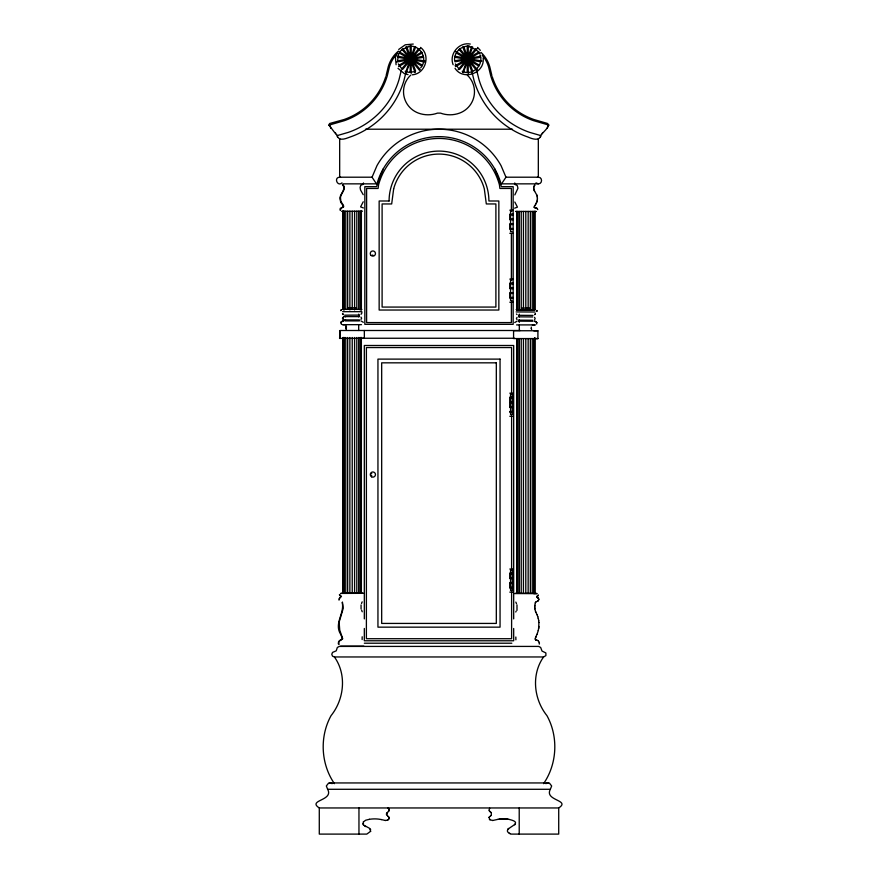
<?xml version="1.0" encoding="UTF-8"?>
<svg xmlns="http://www.w3.org/2000/svg" width="878" height="878" viewBox="0 0 878 878"><rect width="100%" height="100%" fill="white"/><g stroke="black" fill="none" stroke-linecap="round" stroke-linejoin="round"><path stroke-width="1.32" d="M534.724 607.181L534.768 605.381M533.659 188.342L533.692 187.244M492.251 76.693A66.53 66.53 0 0 0 534.12 119.584L547.411 123.436C551.625 125.477 542.231 132.918 540.574 135.53L529.73 132.391A80.074 80.074 0 0 1 478.894 79.316L476.71 70.35M395.352 56.752L396.099 64.752M397.58 60.582L398.722 53.876M454.617 60.582C453.685 52.318 461.718 44.866 469.884 46.413M483.141 57.904C485.249 73.028 463.288 81.171 455.024 68.33M535.821 639.963L535.317 638.723M537.369 199.767L537.413 198.483M534.724 606.336L535.361 602.681M401.29 70.35L399.106 79.316A80.074 80.074 0 0 1 348.27 132.391L337.426 135.53L337.393 136.309A1.646 1.163 73.8 0 0 337.602 137.045C340.368 141.259 346.459 138.296 349.883 137.1A85.056 85.056 0 0 0 403.891 80.732L405.702 73.313M388.987 810.811L389.349 809.461L388.405 808.21M491.351 812.732L488.892 810.482L489.715 808.21M339.248 599.158L340.06 597.556M538.214 594.867L538.104 595.558M538.774 599.4L537.984 601.09M538.905 626.453L538.291 630.536M538.697 628.56L538.905 622.425M535.306 639.074L535.35 638.482M383.269 168.828L376.53 186.674L364.831 186.674L364.831 324.344L513.169 324.344L513.169 186.674L501.459 186.674L494.72 168.828M539.301 644.112L539.388 643.179M363.393 824.881L363.393 821.929M370.615 831.29L369.66 828.393L363.327 824.881M545.94 783.67L546.742 783.198A6.98 4.939 -90 0 1 549.474 783.176L551.669 785.975L550.341 789.289C544.02 800.846 571.051 799.946 558.715 807.958L558.715 834.1L511.281 834.1C496.882 828.525 528.677 823.838 508.724 819.317M340.62 310.614L341.388 309.616M341.07 310.516L341.279 309.945M531.278 327.066L531.3 328.679M536.974 310.757L536.798 311.438M536.952 311.163L536.919 310.461M389.13 818.68L389.239 818.066M537.149 200.952L537.336 199.668M533.725 187.343L533.802 186.751M362.01 312.733L361.034 314.335M534.208 206.758L534.537 207.636M386.122 75.486L388.285 66.596A31.421 31.421 0 0 1 398.316 51.198M535.481 638.086L535.58 637.494M489.046 817.451L489.924 819.767L492.734 820.502M361.506 603.471L362.175 601.858M535.536 637.834L535.745 637.022M538.269 630.437L537.029 634.366M536.315 203.257L537.127 200.842M533.824 186.849L534.834 185.115M362.186 636.78L362.131 639.568M535.69 637.351L535.931 636.55M414.679 46.611L405.669 72.457M406.262 72.665L410.728 60.428M411.167 59.199L415.623 46.951M471.716 46.611L462.706 72.457M463.299 72.665L467.754 60.428M468.204 59.199L472.66 46.951M535.306 602.999L535.723 602.099M469.225 46.172L469.028 46.71L471.288 47.456A30.236 30.236 0 0 1 480.266 53.306M538.554 600.289L538.719 598.939M515.792 612.021L516.11 611.231M343.002 183.853L376.453 183.853L372.052 177.202L376.947 165.69A71.041 71.041 0 0 1 501.075 165.69L505.969 177.202L501.568 183.853L538.324 183.853C542.604 184.018 542.604 177.038 538.324 177.202L505.969 177.202M363.218 201.775L360.595 206.879L363.371 207.932M514.815 194.938L517.954 188.243L517.285 185.532L514.552 184.237L514.782 182.953M536.776 202.017L535.69 204.376M472.298 73.313L474.109 80.732A85.056 85.056 0 0 0 528.117 137.1C531.212 138.504 538.576 141.391 540.574 136.496A1.668 1.174 -90 0 0 540.607 135.728L540.574 135.53M537.007 634.267L536.063 636.418M370.67 831.29L366.784 834.1L319.285 834.1L319.285 807.958C306.949 799.946 333.98 800.846 327.659 789.289L326.331 785.975L328.526 783.176A6.98 4.939 -90 0 1 331.258 783.198L332.06 783.67M514.738 824.881L515.101 824.157M534.504 206.132L534.812 205.485M345.932 329.14L345.932 326.221M346.382 329.041L346.382 326.122M534.175 185.873L534.68 185.214M514.727 322.533L517.142 321.139M536.645 324.059L536.875 322.533M467.491 59.452L456.198 52.943M534.636 205.759L534.252 207.427M386.825 812.732L386.583 814.905M491.307 815.322L491.307 812.732M543.57 656.963L334.43 656.963L332.542 656.173L331.763 654.286L332.542 652.398L336.219 650.85L337.339 647.459L339.314 646.417L538.686 646.417L540.661 647.459L542.022 651.07L545.886 652.947L545.886 655.625L543.57 656.963C531.124 674.534 533.758 699.217 546.95 715.658C558.551 736.675 557.201 763.915 543.57 783.67M535.382 313.775L534.921 314.401M535.492 602.582L536.063 601.781M420.76 67.727C428.255 59.375 420.551 44.8 409.422 46.282M536.645 596.601L537.907 595.712M538.071 595.46L537.698 596.03M534.943 205.452L535.668 204.278M488.991 817.451L489.463 816.891M401.937 68.693L418.685 48.718M402.706 69.329L410.245 60.352M411.08 59.353L420.299 48.367M458.14 69.68L475.722 48.718M459.743 69.329L467.283 60.352M468.117 59.353L477.336 48.367M535.152 313.995L534.614 314.675M389.042 810.811L388.405 811.393M490.056 816.408L491.351 815.322M363.327 821.929L365.742 820.195L369.408 819.317M507.868 829.062L508.461 828.393M343.507 317.09L342.87 318.264L343.507 319.427M360.979 319.427L361.626 318.264L360.979 317.09M517.065 317.331L516.418 318.505L517.065 319.669M534.559 319.768L535.174 318.505L534.526 317.331M398.7 49.453L405.252 44.8L413.253 44.054M410.421 59.254L401.937 49.366M388.142 819.767L389.184 818.68L388.658 816.891M342.025 182.876C337.525 187.124 333.486 177.389 339.676 177.202L372.052 177.202M340.247 640.139L338.743 642.103L339.062 644.562M489.408 816.891L490.1 816.408M515.891 639.81L515.836 637.022M388.46 811.393L386.331 814.027L388.076 816.408M399.161 65.104L421.736 52.076M398.535 66.629L422.23 52.943M455.067 65.762L478.762 52.076M455.572 66.629L479.267 52.943M343.517 316.925L342.42 318.363L343.517 319.79M342.343 321.15L341.169 322.292L341.421 323.719M536.985 596.294L536.645 597.205L537.984 597.896M537.962 600.991L536.688 601.551M341.696 207.636L340.368 209.776M514.662 208.174L517.438 207.12L514.815 202.017M387.341 820.151L388.208 819.767M341.037 639.81L338.623 641.423L338.293 643.87M467.283 59.188L458.974 49.366M385.749 76.693A66.53 66.53 0 0 1 343.88 119.584L329.59 123.513L328.899 125.159L344.264 120.703A67.716 67.716 0 0 0 387.264 75.815L389.415 66.926A30.236 30.236 0 0 1 397.734 53.306M342.387 207.438L340.203 208.426L340.203 210.336M340.016 597.435L341.476 596.568L339.841 594.933M387.407 820.151L385.387 820.502M415.217 71.667L408.446 72.292L405.175 71.283M412.1 74.806C425.358 74.092 431.098 55.468 420.551 47.401M498.1 819.317L492.69 820.502M397.778 60.801L410.608 58.53M411.892 58.31L423.448 56.269M396.669 62.009L423.613 57.257M454.815 60.801L467.645 58.53M468.929 58.31L480.475 56.269M454.991 61.778L480.65 57.257M369.342 819.317L370.714 819.13A33.748 33.748 0 0 1 378.703 819.13L381.37 819.558M498.056 819.317L499.417 819.13A33.748 33.748 0 0 1 507.462 819.13L508.779 819.317M537.468 177.312L538.324 177.202L538.324 138.812M340.587 639.908L342.738 638.734L339.753 630.195L339.117 622.184L343.177 608.531L342.431 602.045M343.594 320.898L340.971 321.941L341.377 324.212M342.497 321.063L343.441 320.997M341.937 207.537C347.095 207.351 339.402 201.797 340.697 199.427C338.787 194.587 348.292 188.21 342.475 184.643M337.426 135.53C334.452 132.896 331.73 128.276 328.899 125.159M341.421 639.799C343.704 638.888 340.829 635.485 340.565 634.125C333.849 623.358 344.813 613.217 342.211 602.538M342.672 207.471C345.098 206.078 339.72 202.763 340.455 200.711C337.514 195.136 347.545 189.439 342.409 184.841M365.533 129.209L512.478 129.209M509.8 210.193L512.982 210.193M341.531 211.291L362.493 211.192M510.557 211.148L510.557 231.54M510.908 211.148L511.863 211.148M515.54 211.433L536.052 211.433M534.636 211.532L536.085 211.532M509.8 214.177L512.982 214.177M512.982 214.978L509.8 214.978L509.8 218.951L512.982 218.951M509.8 219.752L512.982 219.752M509.8 223.736L512.982 223.736M512.982 224.527L509.8 224.527L509.8 228.51L512.982 228.51M509.8 229.301L512.982 229.301M510.908 231.54L511.863 231.54M509.8 233.285L512.982 233.285M509.8 279.116L512.982 279.116M510.557 280.071L510.557 300.452M510.908 280.071L511.863 280.071M509.8 283.1L512.982 283.1M512.982 283.89L509.8 283.89L509.8 287.874L512.982 287.874M509.8 288.664L512.982 288.664M509.8 292.648L512.982 292.648M512.982 293.45L509.8 293.45L509.8 297.422L512.982 297.422M509.8 298.224L512.982 298.224M510.908 300.452L511.863 300.452M509.8 302.208L512.982 302.208M347.94 307.816L356.545 307.816M521.499 308.057L530.103 308.057M342.618 309.363L359.058 309.363M360.584 309.363L361.879 309.363M516.165 309.605L535.459 309.704M516.988 310.175L534.614 310.175M342.618 311.679L361.879 311.679M516.165 311.92L535.13 312.019M344.626 315.169L359.42 315.07M518.624 315.301L533.001 315.411M345.065 316.607L359.42 316.607M344.626 316.706L345.581 316.706M518.624 316.848L532.759 316.947M345.065 319.91L359.42 319.91M344.626 320.009L345.581 320.009M518.624 320.152L532.759 320.25M345.065 320.898L359.42 320.898M518.624 321.139L533.001 321.238M343.013 324.662L361.473 324.662M342.563 324.761L345.68 324.761M516.571 324.904L535.031 324.904M532.353 325.003L535.064 325.003M520.325 330.501L340.027 330.501L340.027 338.326M339.995 330.6L339.577 338.425L364.348 338.326L364.348 330.501M533.824 330.841L537.929 330.841M361.067 338.249L514.563 338.249M537.896 338.568L513.575 338.568L513.575 330.743L537.896 330.743L537.929 338.667L534.362 338.667M509.8 393.19L512.982 393.19M510.557 394.145L510.557 414.526M510.908 394.145L511.863 394.145M512.313 394.145L512.313 414.526M509.8 397.163L512.982 397.163M512.982 397.964L509.8 397.964L509.8 401.948L512.982 401.948M512.982 402.739L509.8 402.739L509.8 406.723L512.982 406.723M509.8 407.513L512.982 407.513M509.8 411.497L512.982 411.497M509.8 412.298L512.982 412.298M510.908 414.526L511.863 414.526M509.8 416.271L512.982 416.271M509.8 569.043L512.982 569.043M510.557 569.998L510.557 590.378M510.908 569.998L511.863 569.998M512.313 569.998L512.313 590.378M509.8 573.027L512.982 573.027M512.982 573.828L509.8 573.828L509.8 577.801L512.982 577.801M509.8 578.602L512.982 578.602M509.8 582.575L512.982 582.575M512.982 583.376L509.8 583.376L509.8 587.36L512.982 587.36M509.8 588.15L512.982 588.15M510.908 590.378L511.863 590.378M509.8 592.134L512.982 592.134M341.871 593.067L362.592 593.067M340.466 593.429L363.547 593.33M515.43 593.308L536.173 593.407M514.475 593.572L537.106 593.572L533.813 593.671M364.326 643.212L511.83 643.212M340.576 646.175L363.887 646.175M329.426 782.946L548.574 782.946M327.659 789.289L550.341 789.289M319.285 807.958L558.715 807.958M470.29 44.054C459.04 41.793 448.823 54.118 453.136 64.752M385.442 820.502L381.304 819.558M536.052 640.029L537.797 640.479M534.943 207.713L536.37 207.976M534.45 321.139L536.897 322.632M360.891 320.898L363.316 322.292M538.324 183.853L535.975 182.876M340.532 177.312L339.676 177.202L339.676 138.812M454.991 56.269L481.934 61.021M454.815 57.257L467.645 59.517M468.929 59.748L480.475 61.778M396.669 56.049L424.897 61.021M397.778 57.257L410.608 59.517M411.892 59.748L424.722 62.009M549.101 125.159L533.736 120.703A67.716 67.716 0 0 1 490.736 75.815L488.585 66.926A30.236 30.236 0 0 0 482.143 55.237M462.212 71.283C472.221 76.364 484.305 65.159 479.992 54.787M408.05 74.652L404.176 73.467L397.986 68.33M535.097 321.205L536.249 321.798M509.262 833.266L510.228 833.738M364.776 826.132L365.742 826.615M537.555 597.578L538.324 598.214M455.572 51.429L479.267 65.104M468.611 60.11L478.762 65.982M398.535 51.429L422.23 65.104M399.161 52.943L410.443 59.463M411.573 60.11L421.736 65.982M534.34 207.449L537.413 208.668M489.672 811.393L490.55 811.974M388.01 807.958L388.789 808.495M343.353 314.675L342.442 313.852M388.01 816.408L389.141 817.451M537.764 640.369L539.301 642.444M489.364 819.262L489.979 819.767M536.93 208.174L537.786 209.622M517.01 314.576L516.451 313.995M343.452 314.335L342.892 313.753M535.613 639.832L535.295 639.217M477.588 47.401L480.343 50.375M459.315 69.461L455.375 63.918M402.278 69.461L398.338 63.918M459.743 48.718L477.336 69.68M476.567 70.328L468.183 60.352L468.237 73.357M402.706 48.718L420.299 69.68M419.53 70.328L411.156 60.352L411.2 73.357M515.847 602.099L516.516 603.713M538.302 598.116L538.752 599.037M334.43 656.963C346.876 674.534 344.242 699.217 331.05 715.658C319.449 736.675 320.799 763.915 334.43 783.67M534.318 190.691L536.809 195.037M534.614 191.25L533.901 189.725M388.987 808.803L389.327 809.801M363.481 182.942L363.251 184.226L360.759 185.291L360.09 187.497L360.529 189.977L363.218 194.696M531.278 328.57L531.684 329.382M370.307 829.062L370.67 829.787M535.789 612.021L537.029 614.71M337.602 137.045L337.426 136.496A1.668 1.174 -90 0 1 337.393 135.728M535.47 611.231L535.81 612.12M362.23 611.779L361.648 610.188M537.007 614.611L537.742 616.597M408.775 46.172L408.972 46.71L406.712 47.456A30.236 30.236 0 0 0 399.775 51.55M339.018 600.146C338.436 597.314 342.947 596.919 339.358 594.724M463.749 46.611L472.66 71.096M462.805 46.951L472.166 72.665M406.712 46.611L415.623 71.096M405.768 46.951L415.129 72.665M535.492 611.329L534.845 608.772M536.776 194.938L537.149 196.211M537.709 616.499L538.291 618.54M533.758 189.242L533.923 189.835M491.878 75.486L489.715 66.596A31.421 31.421 0 0 0 481.078 52.439M538.269 618.441L538.697 620.516M537.127 196.112L537.369 197.385M533.67 188.737L533.791 189.341M362.91 823.41L363.031 824.157M539.279 642.345L539.41 643.278M538.664 620.417L538.938 622.524M534.735 607.927L534.867 608.871M540.607 135.728L540.607 136.309A1.646 1.163 -73.8 0 1 540.398 137.045M533.626 188.243L533.703 188.847M537.336 197.287L537.435 198.582M534.691 607.082L534.768 608.026M534.921 211.433L534.954 308.902M534.943 337.81L534.943 593.407M534.614 211.433L534.636 308.902M534.625 337.81L534.625 593.407M533.703 211.433L533.703 310.175M533.692 339.084L533.692 593.308M532.255 211.433L532.255 308.804M532.244 339.084L532.244 593.308M530.356 211.433L530.356 308.804M530.345 339.084L530.345 593.308M528.161 211.433L528.161 308.804M528.15 339.084L528.15 593.308M525.801 211.433L525.801 308.804M525.79 339.084L525.79 593.308M523.442 211.433L523.442 308.804M523.431 339.084L523.431 593.308M521.236 211.433L521.236 308.804M521.225 339.084L521.225 593.308M519.348 211.433L519.348 308.804M519.315 314.137L519.315 316.87M519.315 319.592L519.315 322.325M519.315 325.047L519.315 330.501M519.337 339.084L519.337 593.308M519.216 807.958L519.216 834.1M517.899 211.433L517.899 308.804M517.888 339.084L517.888 593.308M516.988 211.433L516.988 308.804M516.977 339.084L516.977 593.308M516.988 604.92L516.988 610.386M516.67 211.433L516.67 310.175M516.659 339.084L516.659 593.308M513.674 618.902L513.674 345.493L364.326 345.493L364.326 618.902M513.674 628.472L513.674 640.775L364.326 640.775L364.326 628.472M511.611 394.024L511.611 347.556L366.389 347.556L366.389 638.712L511.611 638.712L511.611 590.872M511.611 415.898L511.611 568.999M511.391 210.347L511.391 188.452L499.9 188.452L499.417 184.808A62.557 62.557 0 0 0 378.572 184.808L378.089 188.452L366.609 188.452L366.609 322.577L511.391 322.577L511.391 302.043M511.391 233.504L511.391 280.148M468.237 45.996L468.237 59.024M467.228 45.996L467.228 72.062M411.2 45.996L411.2 59.024M410.202 45.996L410.202 72.062M361.374 211.192L361.374 309.934M361.363 337.47L361.363 593.067M361.056 211.192L361.056 309.934M361.045 337.47L361.045 593.067M361.067 604.92L361.067 609.025M360.145 211.192L360.145 309.934M360.134 337.47L360.134 593.067M358.959 807.958L358.959 834.1M358.696 211.192L358.696 308.562M358.685 314.137L358.685 316.87M358.685 325.047L358.685 330.501M358.685 337.47L358.685 593.067M356.808 211.192L356.808 308.562M356.797 337.47L356.797 593.067M354.602 211.192L354.602 309.934M354.591 337.47L354.591 593.067M352.243 211.192L352.243 308.562M352.232 337.47L352.232 593.067M349.883 211.192L349.883 309.934M349.872 337.47L349.872 593.067M347.677 211.192L347.677 308.562M347.666 337.47L347.666 593.067M345.789 211.192L345.789 308.562M345.778 337.47L345.778 593.067M344.341 211.192L344.341 309.934M344.33 337.47L344.33 593.067M343.43 211.192L343.43 309.934M343.419 337.47L343.419 593.067M343.122 211.192L343.122 308.562M343.111 337.47L343.111 593.067M342.98 211.291L342.98 308.661M342.969 337.569L342.969 593.166M342.672 211.291L342.672 308.661M342.661 337.569L342.661 593.166M376.838 184.347A64.346 64.346 0 0 1 501.151 184.347M467.348 75.179A22.773 22.773 0 0 1 459.523 113.119A27.668 27.668 0 0 1 440.515 113.119L437.485 113.119A27.668 27.668 0 0 1 418.477 113.119A22.773 22.773 0 0 1 410.652 75.179M542.341 133.697A2.678 1.888 -73.8 0 1 542.626 132.556M547.521 127.189A2.733 1.932 -73.8 0 1 547.203 128.32M547.565 126.597A1.163 0.823 -73.8 0 1 547.751 126.026M335.374 132.556A2.678 1.888 73.8 0 1 335.659 133.697M330.797 128.32A2.733 1.932 73.8 0 1 330.479 127.189M330.249 126.026A1.163 0.823 73.8 0 1 330.435 126.597M499.373 819.13A33.748 33.748 0 0 1 507.418 819.13M372.865 255.147A1.602 1.602 0 0 1 372.459 255.092M371.734 475.689A1.602 1.602 0 0 1 371.482 475.36M371.482 473.758A1.602 1.602 0 0 1 371.734 473.429M393.662 188.858L391.676 203.948L382.106 203.948L382.106 307.07L495.894 307.07L495.894 203.948L486.313 203.948L484.316 188.858A46.929 46.929 0 0 0 393.662 188.858M389.086 200.996L379.153 200.996L379.153 310.033L498.847 310.033L498.847 200.996L488.903 200.996A49.903 49.903 0 0 0 438.989 151.093A49.903 49.903 0 0 0 389.086 200.996M500.054 359.113L377.946 359.113L377.946 627.155L500.054 627.155L500.054 359.113M496.322 362.834L381.678 362.834L381.678 623.424L496.322 623.424L496.322 362.834M371.032 255.388A2.601 2.601 0 0 0 375.378 254.225A2.601 2.601 0 0 0 372.195 251.031A2.601 2.601 0 0 0 371.032 255.388M371.57 476.809A2.601 2.601 0 0 0 375.466 474.559A2.601 2.601 0 0 0 371.57 472.309A2.601 2.601 0 0 0 371.57 476.809M466.866 60.352A1.295 1.295 0 0 0 468.962 59.572A1.295 1.295 0 0 0 467.239 58.146A1.295 1.295 0 0 0 466.866 60.352M409.828 60.352A1.295 1.295 0 0 0 411.925 59.572A1.295 1.295 0 0 0 410.202 58.146A1.295 1.295 0 0 0 409.828 60.352"/></g></svg>
